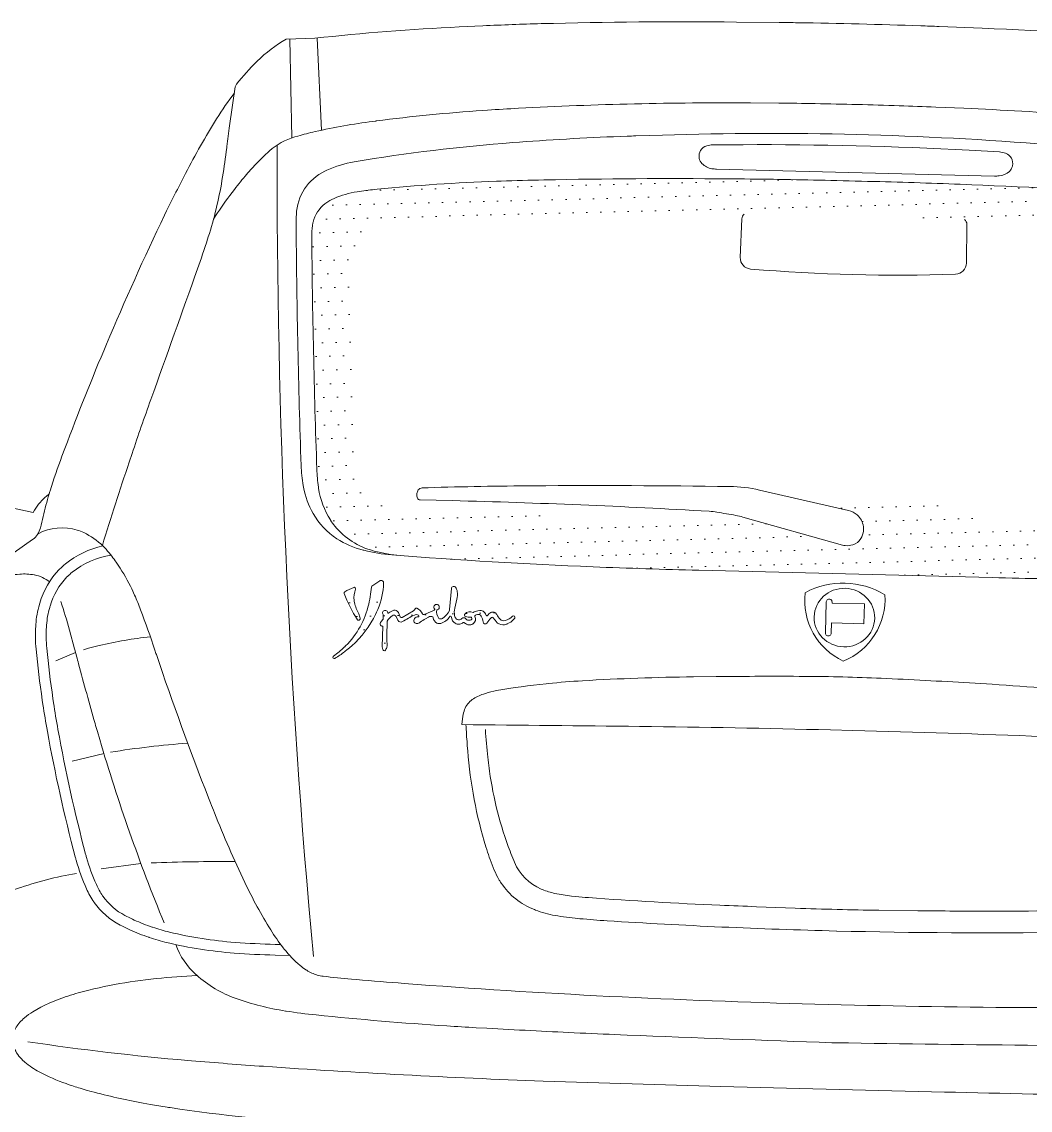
# Model space of a CAD drawing. Header units: millimetres. Extents: x 366 to 1555, y 702 to 1543.
# Drawn here: x 568.84 to 587.31, y 1336.47 to 1356.4 of the extents above; entities that cross this region are included whole.
import ezdxf

# ---------------------------------------------------------------- set-up
doc = ezdxf.new("R2010")
doc.units = ezdxf.units.MM
doc.layers.add('1_CARTIGLIO', color=7, linetype='Continuous', lineweight=9)
pattern_1 = [(1.432146888811479, (-38617.99453820349, -32265.3496244408), (0.1193145961215538, 0.2543290665538346), [0, -0.2512675815807432])]

msp = doc.modelspace()

# ---------------------------------------------------------------- hatches: boundary and pattern name
at = {"layer": '1_CARTIGLIO', "ltscale": 100}
h = msp.add_hatch(dxfattribs=at)
h.set_pattern_fill('DOTS', color=256, scale=0.1582787915469249, angle=1.432146888811479, style=0)
h.set_pattern_definition(pattern_1)
edge = h.paths.add_edge_path()
edge.add_arc((583.2107823053138, 1443.384917004683), 97.03945529469004, 265.6046875643861, 267.6930406035871)
edge.add_arc((584.4104598088943, 1473.164075150995), 126.8427686342464, 267.693040603586, 268.5678531111697)
edge.add_line((581.2402688717611, 1346.360929116587), (586.6143572443798, 1346.226572148426))
edge.add_arc((589.784548181522, 1473.029718182835), 126.8427686342464, 268.5678531111708, 269.4426656187544)
edge.add_arc((589.494646387835, 1443.227814838152), 97.03945529468848, 269.4426656187542, 271.5310186579553)
edge.add_arc((592.0188345247207, 1348.786834425006), 2.56474805965229, 271.5310186579539, 282.3227350744305)
edge.add_line((592.5661980877976, 1346.281175681425), (592.5864343880858, 1346.285596320691))
edge.add_arc((592.2897833756342, 1347.643571628601), 1.389999553990627, 282.3227350744381, 317.1650909862115)
edge.add_arc((592.5567838860352, 1347.39602410215), 1.02589922386088, 317.1650909862086, 324.8058564522502)
edge.add_line((593.3951526442888, 1346.804748326636), (593.3984101103124, 1346.809367081301))
edge.add_arc((592.1863452459856, 1347.664199260549), 1.483185521095563, 324.8058564522476, 348.9879797164136)
edge.add_line((593.6422210669025, 1347.380888681756), (593.6461294210676, 1347.400972924075))
edge.add_arc((590.6251009924508, 1347.988859130001), 3.077697671582786, 348.9879797164107, 355.11070739278)
edge.add_arc((436.026798772049, 1361.21350586675), 158.2406002312656, 355.1107073927825, 356.6694319303375)
edge.add_arc((593.1039791928106, 1352.072408630957), 0.897661820878318, 356.6694319303384, 370.0364397132032)
edge.add_line((593.9879041979348, 1352.228848172009), (593.9855474019223, 1352.242164696182))
edge.add_arc((593.4213145466401, 1352.142305173703), 0.5730014303512438, 10.03643971320513, 50.53518019310219)
edge.add_line((593.7855167283033, 1352.584670870911), (593.7683594588179, 1352.59879654796))
edge.add_arc((593.2793099787141, 1352.004789358731), 0.7694244178957221, 50.53518019309055, 63.37867885321401)
edge.add_arc((592.8807885612969, 1351.209699620227), 1.658798924164847, 63.37867885322494, 78.58335994865385)
edge.add_line((593.2091345810677, 1352.835677099189), (593.1693221011501, 1352.843716736566))
edge.add_arc((591.9001435333685, 1346.558713588412), 6.41187014913098, 78.58335994865509, 81.51920343840457)
edge.add_arc((587.6894134945087, 1318.319319237181), 34.96346626536572, 81.51920343840384, 85.10643214771306)
edge.add_line((590.6719744571947, 1353.155339437445), (590.5827087852358, 1353.162982110376))
edge.add_arc((586.2069884926223, 1302.054997257543), 51.29496119304618, 85.10643214771306, 85.97833035408392)
edge.add_arc((581.5148902510027, 1235.31759725278), 118.1971012582556, 85.97833035408375, 87.61099620289384)
edge.add_line((586.4418065608825, 1353.411967319817), (586.2402466468702, 1353.420376432183))
edge.add_arc((581.9638984416142, 1250.919620233923), 102.5899223861003, 87.61099620289767, 88.55288445439611)
edge.add_arc((541.277949621528, -359.6203622281737), 1713.643733262822, 88.55288445440505, 88.58282176793574)
edge.add_arc((581.1223782313082, 1250.940658984369), 102.5899223860903, 88.58282176794472, 89.52471001944318)
edge.add_line((581.9733903548968, 1353.527051617853), (581.7716620433657, 1353.528725068246))
edge.add_arc((580.7911840021898, 1235.335690549856), 118.1971012582559, 89.5247100194469, 91.15737586825699)
edge.add_arc((579.439851366833, 1302.224181678099), 51.29496119304441, 91.15737586825692, 92.0292740746278)
edge.add_line((577.6234911552801, 1353.48697402672), (577.5339550951394, 1353.483801555422))
edge.add_arc((578.7720152769816, 1318.542262089119), 34.96346626536588, 92.02927407462766, 95.61650278393691)
edge.add_arc((575.9776834424028, 1346.956789190291), 6.411870149130895, 95.61650278393624, 98.55234627368573)
edge.add_line((575.0241554529839, 1353.297361970614), (574.9839909661023, 1353.291321828225))
edge.add_arc((575.2306758125105, 1351.650968068408), 1.658798924164833, 98.55234627368698, 113.7570273691159)
edge.add_arc((574.8723833323802, 1352.46497882452), 0.7694244178957083, 113.7570273691276, 126.600526029251)
edge.add_line((574.413627683889, 1353.08268198126), (574.3957859814418, 1353.069431309501))
edge.add_arc((574.7374279109699, 1352.609418884486), 0.5730014303512511, 126.6005260292386, 167.0992665091354)
edge.add_line((574.1788899901494, 1352.737348670604), (574.1758707046356, 1352.724166553226))
edge.add_arc((575.0508740475398, 1352.523752245917), 0.8976618208783139, 167.0992665091387, 180.4662742920036)
edge.add_arc((732.3886022801507, 1353.804198345789), 158.2406002312657, 180.4662742920033, 182.0249988295583)
edge.add_arc((577.3225982039203, 1348.321433479297), 3.077697671582784, 182.0249988295601, 188.1477265059293)
edge.add_line((574.275966979787, 1347.885244137707), (574.2788668308385, 1347.864989684227))
edge.add_arc((575.7470809967253, 1348.075195424018), 1.483185521095568, 188.1477265059271, 212.329849770093)
edge.add_line((574.4938139511123, 1347.281998725613), (574.4968365459044, 1347.277222963863))
edge.add_arc((575.363704291789, 1347.825866316763), 1.025899223860915, 212.3298497700935, 219.9706152361352)
edge.add_arc((575.6427413192632, 1348.059762421245), 1.389999553990619, 219.9706152361292, 254.8129711479026)
edge.add_line((575.2786021595293, 1346.718307452771), (575.2985922767275, 1346.712881117447))
edge.add_arc((575.9704811278407, 1349.188057471011), 2.564748059651898, 254.8129711479067, 265.6046875643832)
edge = h.paths.add_edge_path(flags=16)
edge.add_arc((583.3509647131632, 1341.315892584963), 6.411870149130672, 91.47838787037279, 94.312498631317, ccw=False)
edge.add_arc((583.5805047498197, 1332.421909651476), 15.3088146274071, 85.65731835196738, 91.47838787037341, ccw=False)
edge.add_arc((584.2541951257062, 1341.293311024825), 6.411870149130787, 82.21210286179712, 85.65731835196732, ccw=False)
edge.add_line((585.1230438551484, 1347.646041201266), (585.1332665199261, 1347.644643070217))
edge.add_arc((584.5213998337331, 1343.170879307214), 4.515411725283694, 65.7970419642719, 82.2121028617974, ccw=False)
edge.add_arc((587.2137598010067, 1349.160824821407), 2.051798447721763, 245.7970419642719, 249.7749733759127)
edge.add_line((586.5044364642727, 1347.235535940741), (586.5502340542826, 1347.218662992637))
edge.add_arc((587.0721953801603, 1348.635402418487), 1.509832516027963, 249.7749733759115, 256.0176394210611)
edge.add_arc((586.8313253796277, 1347.668056995527), 0.512949611930451, 256.0176394210619, 267.6401237389405)
edge.add_arc((587.8662639839222, 1372.781271642408), 25.64748059652365, 267.6401237389431, 268.567853111172)
edge.add_line((587.2252545560968, 1347.141802695838), (588.8738081591418, 1347.10058739594))
edge.add_arc((589.5148175869599, 1372.740056342528), 25.64748059653803, 268.5678531111744, 269.3180448132076)
edge.add_arc((590.3238353202669, 1448.144336218803), 101.0560871692121, 269.368225936129, 270.9472061831995)
edge.add_arc((591.9308077618825, 1350.94865456862), 3.84712208947847, 270.9472061831977, 275.688153732784)
edge.add_line((592.3121114727892, 1347.120475386365), (592.3215898531325, 1347.121419475298))
edge.add_arc((592.2326189872456, 1348.014661284493), 0.8976618208783242, 275.6881537327838, 287.8674165913331)
edge.add_line((592.5080354650909, 1347.160294555048), (592.519860108052, 1347.164106385963))
edge.add_arc((592.3247498569453, 1347.769355964411), 0.6359206415092921, 287.8674165913324, 352.9793011293227)
edge.add_line((592.9559024035898, 1347.691628715957), (592.960068139253, 1347.725454880202))
edge.add_arc((589.14179154064, 1348.195680557656), 3.84712208947709, 352.9793011293181, 355.7704280250067)
edge.add_arc((467.1088580594278, 1357.220545732704), 126.2133145016717, 355.7704280250141, 357.3913917117482)
edge.add_arc((592.1665470075732, 1351.522881396305), 1.025899223860947, 357.3913917117507, 369.6584743375486)
edge.add_line((593.1779044428022, 1351.695001574359), (593.1748773831641, 1351.712788212186))
edge.add_arc((592.4538774924931, 1351.590083196894), 0.7313667774215172, 9.658474337546545, 64.30458274173795)
edge.add_arc((592.217774428942, 1351.099396833316), 1.27590122447466, 64.30458274173782, 82.79659368134716)
edge.add_line((592.3777625109269, 1352.365227686251), (592.3656606995737, 1352.366757231517))
edge.add_arc((590.7576634858178, 1339.644231531098), 12.82374029826171, 82.79659368135002, 84.43219778402171)
edge.add_arc((583.8833415614408, 1269.126452473725), 83.67579365667993, 84.43219778401885, 87.16545786815892)
edge.add_line((588.021269802286, 1352.69986926368), (587.8834887773719, 1352.706691145755))
edge.add_arc((581.5419036169533, 1224.626185910257), 128.2374029826287, 87.16545786813825, 87.92965409337448)
edge.add_arc((739.1211120030403, 5583.653185453501), 4233.636917726598, 267.90265011258487, 267.9296540934046, ccw=False)
edge.add_arc((583.899051888633, 1345.163343893742), 7.694244178994984, 87.90265011261613, 89.23305610975378)
edge.add_arc((640.6705263329113, 5586.11453727499), 4233.636917726708, 269.20605212892974, 269.2330561097498, ccw=False)
edge.add_arc((580.2299488156623, 1224.65898594197), 128.2374029827092, 89.20605212896565, 89.97024835420189)
edge.add_line((580.2965379022116, 1352.896371636008), (580.1585881150804, 1352.896443268397))
edge.add_arc((580.1151382748703, 1269.220660892694), 83.67579365668004, 89.97024835418183, 92.70350843832193)
edge.add_arc((576.7732157977644, 1339.993855106755), 12.82374029826141, 92.7035084383199, 94.3391125409916)
edge.add_line((575.8029789115153, 1352.780838942746), (575.7908157868496, 1352.779916042369))
edge.add_arc((575.8873497467193, 1351.507671911228), 1.275901224474674, 94.33911254099291, 112.8311234806022)
edge.add_arc((575.6760615097064, 1352.009543453497), 0.731366777421516, 112.8311234806038, 167.477231884795)
edge.add_line((574.96209400529, 1352.168123924353), (574.9581819195319, 1352.150510771308))
edge.add_arc((575.959674920412, 1351.928067549939), 1.025899223860907, 167.4772318847943, 179.7443145105924)
edge.add_arc((701.1458436850862, 1351.369413848457), 126.2133145016676, 179.7443145105926, 181.3652781973267)
edge.add_arc((578.8143895237063, 1348.453874753169), 3.847122089479613, 181.3652781973327, 184.1564050930213)
edge.add_line((574.9773856976153, 1348.175037865204), (574.9798559173942, 1348.141045796197))
edge.add_arc((575.6141040326966, 1348.187136907569), 0.6359206415092916, 184.1564050930181, 249.268289631008)
edge.add_line((575.3889928877379, 1347.592393236133), (575.4006122788451, 1347.587995283603))
edge.add_arc((575.71837784122, 1348.427531936773), 0.8976618208783023, 249.2682896310071, 261.4475524895564)
edge.add_line((575.5848823542528, 1347.539851983407), (575.5943017165573, 1347.538435434177))
edge.add_arc((576.1664252321698, 1351.342778091481), 3.84712208947841, 261.4475524895574, 266.1885000391438)
edge.add_arc((582.6283104997183, 1448.336731153832), 101.0560871692117, 266.1885000391412, 267.7674802862117)
edge.add_arc((579.6683251457052, 1372.98622737279), 25.64748059653666, 267.8176614091331, 268.5678531111662)
edge.add_line((579.0273157178653, 1347.346758426203), (580.6758693209104, 1347.305543126305))
edge.add_arc((581.3168787487575, 1372.945012072874), 25.64748059652309, 268.5678531111699, 269.4955824833988)
edge.add_arc((581.0956035687177, 1347.811455119873), 0.5129496119304529, 269.4955824834012, 281.1180668012798)
edge.add_arc((580.9033732594162, 1348.789628434098), 1.509832516028045, 281.1180668012786, 287.3607328464282)
edge.add_line((581.3538872647678, 1347.348576263822), (581.4004707897857, 1347.363139602245))
edge.add_arc((580.7882413358511, 1349.321468472936), 2.051798447721888, 287.3607328464269, 291.3386642580677)
edge.add_arc((583.1779169217534, 1343.204467569691), 4.515411725279444, 110.81873302868959, 111.3386642581163, ccw=False)
edge.add_arc((581.35502309002, 1346.161367712794), 1.282374029826127, 80.16663584513452, 80.20963822104761, ccw=False)
edge.add_arc((603.0013234579292, 1471.046457912968), 125.4648076900154, 260.166635845111, 260.32517758644)
edge.add_arc((581.7006719780966, 1346.101948948163), 1.282374029826167, 74.20931366317922, 80.32517758644627, ccw=False)
edge.add_line((582.0496365118506, 1347.335929056008), (583.8703641467091, 1346.821034718469))
edge.add_arc((583.9401570534446, 1347.06783074003), 0.2564748059652125, 254.2093136631763, 265.1601459663876)
edge.add_arc((583.9507335761937, 1347.192741138875), 0.3818321773902264, 265.1601459663817, 287.130595282441)
edge.add_arc((583.9876576733714, 1347.072945138876), 0.2564748059652411, 287.1305952824426, 328.9501220894579)
edge.add_arc((583.9108793316609, 1347.119169237372), 0.346093894554707, 328.9501220894614, 378.0660621887281)
edge.add_arc((583.9473140637328, 1347.131054061266), 0.3077697671583917, 18.06606218904724, 26.79433664590939)
edge.add_line((584.2220387081816, 1347.26979338273), (584.2181776490961, 1347.277438858242))
edge.add_arc((583.9509113381264, 1347.142466086835), 0.2994143116105556, 26.7943366455888, 50.7610199456015)
edge.add_line((584.1403077695777, 1347.374366759005), (584.1385587798613, 1347.375795182689))
edge.add_arc((583.8952066196998, 1347.077830067507), 0.3847122089478628, 50.76101994560294, 77.00066273643331)
edge.add_line((583.9817437008223, 1347.452683128464), (582.8688161014888, 1347.709609150912))
h = msp.add_hatch(dxfattribs=at)
h.set_pattern_fill('DOTS', color=256, scale=0.1582787915469249, angle=1.432146888811479, style=0)
h.set_pattern_definition(pattern_1)
edge = h.paths.add_edge_path()
edge.add_arc((573.831404410904, 1346.034690419127), 1.486739109304622, 300.23212450623726, 308.35850975471465, ccw=False)
edge.add_arc((574.5670705445243, 1344.772318014797), 0.02564748063390538, 268.5678531044566, 300.23212449594126, ccw=False)
edge.add_line((574.5664295350925, 1344.746678545813), (574.5623970089418, 1344.746779362536))
edge.add_arc((574.5629594870106, 1344.769277688455), 0.02250535604512013, 178.5678531157937, 268.5678531157937, ccw=False)
edge.add_arc((574.5661006300431, 1344.769199157096), 0.0256474806010455, 124.56639966809851, 178.5678531125312, ccw=False)
edge.add_arc((573.7248986002853, 1345.990122121276), 1.457010180266804, 304.566399667332, 314.8317243047196)
edge.add_arc((575.6562383957512, 1344.047404319236), 1.282374032273191, 134.5719675275123, 134.8317242243349, ccw=False)
edge.add_line((574.7562623960312, 1344.960928461543), (574.7726178603098, 1344.977041363974))
edge.add_arc((573.6868485673565, 1346.079155708833), 1.547110528263937, 314.5719676074237, 347.2981547623723)
edge.add_arc((573.1963863609833, 1346.189702738614), 2.049876698241371, 347.2981547620934, 352.5033065207114)
edge.add_line((575.2287415174706, 1345.922257424778), (575.2455083055593, 1346.049670643357))
edge.add_arc((575.2709365615615, 1346.046324442808), 0.02564748060585402, 124.822449157048, 172.5033064843091, ccw=False)
edge.add_line((575.256290945812, 1346.067379114516), (575.3976525288508, 1346.165710138558))
edge.add_arc((575.424014637222, 1346.127811729511), 0.04616546508029885, -2.2764043206806264, 124.82244919930321, ccw=False)
edge.add_arc((574.0733989018775, 1346.181500959524), 1.397847897451038, 337.3331385542774, 357.72359567239397, ccw=False)
edge.add_line((575.3632786132712, 1345.64280895611), (575.3582324002109, 1345.630725970292))
edge.add_arc((573.9382425030169, 1346.223755844229), 1.538848835823475, 330.9003155562092, 337.3331385517759, ccw=False)
edge.add_arc((573.6005910920935, 1346.411687772752), 1.925277205714673, 309.1513414394029, 330.9003155611259, ccw=False)
edge.add_arc((571.4908073572781, 1349.003028275257), 5.266868594202521, 308.3585097523313, 309.15134143964764, ccw=False)
edge.add_line((574.7593212623524, 1344.873049868421), (574.754045134765, 1344.868874278473))
edge = h.paths.add_edge_path(flags=17)
edge.add_arc((574.7702984992372, 1345.9449297192), 0.02564748059672449, 118.4721680458122, 200.4856487367528, ccw=False)
edge.add_arc((575.7880721816266, 1344.06825040644), 2.160545256019482, 113.63666706619509, 118.47216806954489, ccw=False)
edge.add_arc((574.9321161158855, 1346.024043781269), 0.02564748059682724, -21.870281480549522, 113.63666705904359, ccw=False)
edge.add_arc((575.3442224583682, 1345.858626338892), 0.4184184691867359, 158.1297185217141, 186.9935508769673)
edge.add_arc((575.2343969978638, 1345.845154016158), 0.3077697671841025, 186.9935509203682, 194.1102502886547)
edge.add_arc((575.943230634067, 1346.023335536451), 1.03865537929256, 194.1102502423074, 206.4691322541103)
edge.add_arc((574.7379450179028, 1345.42321283349), 0.3077697672129636, 11.526078455806385, 26.469132275576726, ccw=False)
edge.add_line((575.0395082568484, 1345.484709520611), (575.0404188847224, 1345.480244046085))
edge.add_arc((575.0228276957876, 1345.476656739346), 0.01795323641534295, -31.712049205512074, 11.526078429613506, ccw=False)
edge.add_line((575.0381005245054, 1345.467219610506), (575.031623017383, 1345.456736564416))
edge.add_arc((575.009804690653, 1345.470218177037), 0.02564748058101922, 213.058976044341, 328.2879507977902, ccw=False)
edge.add_arc((577.0445910304356, 1346.794603625417), 2.453476194565273, 200.4856487616024, 213.0589760550822, ccw=False)
edge = h.paths.add_edge_path()
edge.add_arc((576.9764144254264, 1345.542492911455), 0.02564748059107226, 138.1291573468586, 178.5678530888873)
edge.add_line((576.9507749564855, 1345.543133920893), (576.9506556308825, 1345.538361066175))
edge.add_arc((576.9762950998374, 1345.537720056768), 0.02564748060440459, 178.5678531578766, 252.5628773938425)
edge.add_arc((577.048167306523, 1345.766544886721), 0.2654941334825535, 252.5628773422393, 273.9442627927512)
edge.add_arc((577.0673116833584, 1345.488886226298), 0.01282374030957521, 25.871500244667118, 93.9442628270819, ccw=False)
edge.add_arc((577.0382608512227, 1345.474797753279), 0.04511051654628102, -9.992336250979974, 25.871500218030803, ccw=False)
edge.add_arc((577.0574286518142, 1345.471420596373), 0.0256474805990057, 268.5678530953981, 350.0076637306415, ccw=False)
edge.add_line((577.0567876423793, 1345.445781127424), (577.0116123564567, 1345.446910549573))
edge.add_arc((577.0122533658866, 1345.472550018517), 0.02564748059400765, 227.628737305421, 268.5678531062949, ccw=False)
edge.add_arc((577.2913917748199, 1345.778553668948), 0.4398412582136732, 222.9026761948458, 227.6287373020749, ccw=False)
edge.add_arc((576.9372651605104, 1345.449448086429), 0.04360071700878193, 42.90267620019801, 141.4889369402429)
edge.add_arc((576.8588257114573, 1345.511866373816), 0.05664293500002006, 289.98296540957506, 321.4889369477638, ccw=False)
edge.add_arc((576.8432727503709, 1345.554637344808), 0.1021539288158171, 268.567853112945, 289.98296540663955, ccw=False)
edge.add_line((576.8407196094831, 1345.452515326398), (576.8376126741405, 1345.452593002529))
edge.add_arc((576.8388946929942, 1345.50387194044), 0.05129496121064895, 221.4822043832224, 268.5678531137864, ccw=False)
edge.add_arc((576.9002482091103, 1345.558118983806), 0.1331912105369187, 191.7011594973338, 221.4822043770259, ccw=False)
edge.add_arc((577.0710871957594, 1345.593501642733), 0.3076557969495362, 166.2176527333409, 191.7011595030359, ccw=False)
edge.add_line((576.7722895089446, 1345.666795788139), (576.8121914369749, 1345.829463675574))
edge.add_arc((576.4657344801913, 1345.914448492056), 0.3567279662941066, 346.2176527270651, 369.2491940961655)
edge.add_arc((576.6345279283707, 1345.941935813548), 0.1857110636466901, 9.249194099359924, 35.08390899630625)
edge.add_arc((576.7518677934058, 1346.024354430437), 0.04231834299353571, 35.08390899273623, 175.334399639527)
edge.add_line((576.7096896763887, 1346.027796609779), (576.67840611049, 1345.644469137916))
edge.add_arc((576.6272811201641, 1345.648641476528), 0.0512949612079092, 332.8868302087782, 355.33439962236514, ccw=False)
edge.add_arc((576.2989462663206, 1345.816754153465), 0.4201657358639501, 306.5895130610928, 332.8868302291624, ccw=False)
edge.add_arc((576.5188219919019, 1345.520578000298), 0.05129496119454143, 268.56785312222837, 306.58951307350367, ccw=False)
edge.add_line((576.517539973056, 1345.469299062403), (576.5012030952694, 1345.469707498815))
edge.add_arc((576.5018441046939, 1345.495346967785), 0.02564748061972694, 215.8579167946376, 268.56785311992587, ccw=False)
edge.add_arc((576.6567840957377, 1345.607331474189), 0.2168199956402502, 172.4319656333456, 215.8579167823235, ccw=False)
edge.add_arc((576.4389538166163, 1345.686526892163), 0.05072240575780534, 273.2764420472104, 592.5428023044459)
edge.add_line((576.4081060425433, 1345.646263046338), (576.4042155638217, 1345.642565777845))
edge.add_arc((576.2982076363432, 1345.754113421061), 0.1538848835834231, 292.9154827769609, 313.5413668917839, ccw=False)
edge.add_line((576.3581262341377, 1345.612373098521), (576.2143892075455, 1345.551610423991))
edge.add_arc((576.2044027745926, 1345.575233811069), 0.02564748058049696, 268.5678530923307, 292.9154827617032, ccw=False)
edge.add_line((576.2037617651567, 1345.549594342138), (576.2026776512848, 1345.54962144594))
edge.add_arc((576.2033186607089, 1345.575260914884), 0.02564748059356156, 208.4629252206374, 268.5678531194807, ccw=False)
edge.add_arc((575.9509382495448, 1345.438440911344), 0.2614336670077105, 28.46292520894568, 60.66393028572935)
edge.add_arc((576.0664572948917, 1345.643990116792), 0.02564748060515059, 60.66393028283131, 150.527975623889)
edge.add_line((576.044128700194, 1345.656608639693), (576.0331967771399, 1345.637264499247))
edge.add_arc((575.9885395877536, 1345.662501545018), 0.05129496118646841, 300.2839407185694, 330.52797565024673, ccw=False)
edge.add_line((576.0144068982972, 1345.618206451742), (575.8093638976625, 1345.498466079267))
edge.add_arc((575.7964302424016, 1345.520613625907), 0.02564748058921603, 203.125958654298, 300.28394069557, ccw=False)
edge.add_line((575.7728436997622, 1345.510540480078), (575.7470668215155, 1345.570897735666))
edge.add_arc((575.6409273796096, 1345.525568579429), 0.1154136626804745, 23.12595865189866, 55.50327282608493)
edge.add_arc((575.6318392166438, 1345.512343602064), 0.1314603050824422, 55.50327280254825, 58.50317590975283)
edge.add_arc((575.6737217049463, 1345.580698115679), 0.0512949612116277, 58.50317593850242, 111.8865797116273)
edge.add_arc((575.8225087606643, 1345.2103280382), 0.4504335113936859, 111.8865797097498, 125.0543393075976)
edge.add_arc((575.5549624687865, 1345.591653512228), 0.01538848834525942, 268.5678531494658, 305.05433934803096, ccw=False)
edge.add_line((575.5545778631404, 1345.576269830873), (575.5519029531333, 1345.576336705991))
edge.add_arc((575.5520952559589, 1345.584028546682), 0.0076942441863903, 201.9086541666487, 268.56785313339384, ccw=False)
edge.add_line((575.5449566908119, 1345.581157609337), (575.5380843343501, 1345.598245674474))
edge.add_arc((575.4952793356663, 1345.581030664647), 0.04613701849565287, 21.90865414257613, 220.3439395355947)
edge.add_line((575.4601149878927, 1345.551162736675), (575.4580303898601, 1345.467781768972))
edge.add_line((575.4580303898601, 1345.467781768972), (575.4226399490926, 1345.420474940525))
edge.add_arc((575.9046978003505, 1345.0598453997), 0.6020244493998378, 143.1996804246957, 145.0985250549652)
edge.add_arc((575.4425068633184, 1345.382291951991), 0.03847122089450815, 145.0985250720721, 195.8961148716453)
edge.add_arc((575.4533491326674, 1345.385379658786), 0.04974458498377406, 195.8961148304462, 271.5873249539771)
edge.add_line((575.4547270826934, 1345.335654162419), (575.4453883630686, 1344.962118608206))
edge.add_arc((575.5841912869955, 1344.958648412198), 0.1388462961371522, 178.5678531122764, 200.0583471951269)
edge.add_arc((575.4892763054161, 1344.923992682236), 0.03780237822317976, 200.0583472159349, 238.5978773707728)
edge.add_arc((575.4829431023297, 1344.913618094274), 0.02564748058019605, 238.5978773444689, 327.4086854164125)
edge.add_arc((575.3295402626945, 1345.01169054126), 0.2077206418804875, 327.4086854108853, 344.8285355843511)
edge.add_arc((575.431006856513, 1344.984176935221), 0.1025899224004151, 344.828535611328, 362.4086377985792)
edge.add_line((575.533506141297, 1344.988488407927), (575.5293154706214, 1345.088115792651))
edge.add_arc((576.5543083182829, 1345.131230519143), 1.025899223802003, 178.5678530974906, 182.408637767682, ccw=False)
edge.add_line((575.5287295604849, 1345.1568708965), (575.5355370087254, 1345.429159181664))
edge.add_arc((575.8600862437961, 1345.229354219693), 0.3811223278857875, 128.1794997372174, 148.381953455438, ccw=False)
edge.add_arc((575.6546256437546, 1345.490640384233), 0.04873021313373237, 25.585430980515184, 128.1794997337186, ccw=False)
edge.add_line((575.6985774875266, 1345.511684839586), (575.7304269874494, 1345.445166404143))
edge.add_arc((575.7836318509574, 1345.470641271149), 0.05898920536705031, 205.5854309820573, 301.5235201939709)
edge.add_arc((577.2252341074377, 1343.120326417531), 2.698218979921707, 116.2395972266363, 121.52352019439229, ccw=False)
edge.add_arc((576.0663000047791, 1345.47148835047), 0.07694244181967252, 88.56785311207602, 116.2395972281866, ccw=False)
edge.add_line((576.0682230330622, 1345.54840675734), (576.0909488364177, 1345.54783859213))
edge.add_arc((576.0903078269862, 1345.52219912319), 0.02564748058974288, 1.6784087519092736, 88.56785310250001, ccw=False)
edge.add_arc((576.1031260654909, 1345.522574725017), 0.01282374029712645, -91.43214687388229, 1.6784087749651917, ccw=False)
edge.add_arc((576.100772653032, 1345.428441560625), 0.08133883819754287, 88.56785311401997, 114.7997279789106)
edge.add_line((576.0666552585226, 1345.502279288049), (576.066580278688, 1345.50224464294))
edge.add_arc((576.1003004508495, 1345.429266594162), 0.08039182554287345, 114.7997279795439, 171.2102172710606)
edge.add_arc((576.0461990428432, 1345.437632056128), 0.02564748060953137, 171.2102174444634, 188.4757115857211)
edge.add_arc((576.0792149068436, 1345.442552002324), 0.05902791119778013, 188.4757114008635, 297.1146118918413)
edge.add_line((576.1061181712339, 1345.390011459259), (576.108744821342, 1345.391356429423))
edge.add_arc((576.0035402081828, 1345.596815046989), 0.2308273254230811, 297.1146118862563, 306.6862112001047)
edge.add_arc((576.636346694082, 1344.747413478477), 0.828383264207762, 118.9547539927459, 126.68621121837111, ccw=False)
edge.add_line((576.2353107912695, 1345.472250727158), (576.2934064650672, 1345.50439373722))
edge.add_arc((576.3306557467852, 1345.437068924916), 0.07694244173599081, 88.56785310848568, 118.95475398531121, ccw=False)
edge.add_line((576.3325787750709, 1345.513987331702), (576.352481656073, 1345.513489742058))
edge.add_arc((576.351840646643, 1345.487850273107), 0.02564748060031529, 9.21042855152848, 88.56785310664719, ccw=False)
edge.add_arc((576.512839855809, 1345.513956528491), 0.137454579234052, 189.2104285650283, 240.0119642579767)
edge.add_arc((576.4890042817203, 1345.472652186927), 0.08976618206856257, 240.0119642439647, 287.9816668511153)
edge.add_arc((576.4223692267055, 1345.677957300145), 0.3056143232942998, 287.981666854834, 327.7956948315269)
edge.add_arc((576.687476249776, 1345.510982677009), 0.00769424418002362, 88.56785315423957, 147.795694875985, ccw=False)
edge.add_line((576.6876685525986, 1345.518674517694), (576.6930680775167, 1345.518539524788))
edge.add_arc((576.6926193709107, 1345.500591896535), 0.01795323640822538, 5.245178894009314, 88.56785308964851, ccw=False)
edge.add_arc((576.8601580870532, 1345.515972325643), 0.1502899774406104, 185.2451789184955, 237.1701459509623)
edge.add_arc((576.8412500284965, 1345.486666308286), 0.1154136626736988, 237.1701459475309, 278.6594215135353)
edge.add_line((576.8586267906994, 1345.372568272952), (576.8642149969, 1345.373419338699))
edge.add_arc((576.8461648765831, 1345.491938729105), 0.1198859989561976, 278.6594215225614, 312.0387953266733)
edge.add_arc((576.9315968993069, 1345.397185956405), 0.007694244189312916, 57.26065749016499, 132.0387953347123, ccw=False)
edge.add_line((576.9357580852284, 1345.40365789007), (576.9670742832004, 1345.383522868779))
edge.add_arc((577.0409506058215, 1345.498423444751), 0.1366010739435609, 237.2606574711668, 280.1803176416582)
edge.add_arc((577.046961962483, 1345.464947751768), 0.1025899223962607, 280.1803176402897, 304.3589266658789)
edge.add_line((577.1048611872156, 1345.380257894331), (577.1069147418657, 1345.381661831317))
edge.add_arc((577.047701508857, 1345.468273703661), 0.1049181747572028, 304.3589266683873, 385.4556670606093)
edge.add_arc((577.1586443330048, 1345.521085382805), 0.01795323641667012, 122.63639918348571, 205.4556670052847, ccw=False)
edge.add_arc((577.2009355831713, 1345.455048863777), 0.09637116603732387, 75.2034183652409, 122.63639924381769, ccw=False)
edge.add_arc((577.2124475083449, 1345.498630279803), 0.05129496118351815, 28.28772126846161, 75.20341834445662, ccw=False)
edge.add_arc((577.007431574867, 1345.388297240311), 0.2841144461568987, 5.391683419550816, 28.287721289108276, ccw=False)
edge.add_arc((577.3285899984417, 1345.41860861696), 0.03847122089491064, 185.39168341493, 319.055551687306)
edge.add_arc((575.7878256256856, 1346.755354144881), 2.07828578569525, 319.0555516889772, 322.4743560953342)
edge.add_arc((577.4564146976436, 1345.473813783458), 0.02564748059791671, 38.23810007091362, 142.4743560926633, ccw=False)
edge.add_line((577.4765593957472, 1345.489687799942), (577.5346732553207, 1345.41593922103))
edge.add_arc((577.635396745831, 1345.495309303509), 0.1282374030197707, 218.2381000937606, 244.7010003254591)
edge.add_line((577.5805955074229, 1345.379371148434), (577.5845147287819, 1345.377518624697))
edge.add_arc((577.6571771145298, 1345.531244036453), 0.1700333041561629, 244.701000304675, 291.0066450482415)
edge.add_arc((577.6721599513153, 1345.492225938786), 0.1282374031169693, 291.0066450050912, 296.2728211149213)
edge.add_line((577.7289237098212, 1345.377235907573), (577.7667330623863, 1345.395900142558))
edge.add_arc((577.647157033979, 1345.638133066847), 0.2701392533103043, 296.2728211520206, 325.2780839791215)
edge.add_arc((577.8481112344082, 1345.498872030473), 0.0256474806019417, 325.2780839935202, 492.8367906372778)
edge.add_arc((577.5990243477927, 1345.767515172561), 0.3407040102845793, 286.39955829400145, 312.83679062788235, ccw=False)
edge.add_arc((577.6684244124751, 1345.531707269504), 0.09489567820051768, 224.3246143737622, 286.39955829929113, ccw=False)
edge.add_arc((577.8299531131868, 1345.689472059051), 0.3206859569427912, 205.5096670801173, 224.3246143699304, ccw=False)
edge.add_arc((577.4710884594369, 1345.518228070052), 0.07694244179089481, 25.5096670835538, 120.1900956843243)
edge.add_arc((577.5503929875663, 1345.381915053099), 0.2346461093854215, 120.1900956712153, 140.2956611362092)
edge.add_arc((577.3600017665524, 1345.540005247169), 0.01282374029423667, 203.6095454248685, 320.2956611755411, ccw=False)
edge.add_line((577.3482514243715, 1345.534869317481), (577.3359547593336, 1345.563002495079))
edge.add_arc((577.2400701492884, 1345.521092514368), 0.1046437046681145, 23.609545372732, 50.2179139318962)
edge.add_arc((577.2479487176822, 1345.530554679872), 0.09233093016538266, 50.2179139602367, 98.7271243319334)
edge.add_line((577.2339394596693, 1345.621816618023), (577.1952624443711, 1345.615879462876))
edge.add_arc((577.2455885863164, 1345.28803474394), 0.3316849111696097, 98.72712432789636, 114.5476040261374)
edge.add_arc((577.0526857283858, 1345.47412861445), 0.1280730084645856, 64.51596084185731, 138.1291573711419)

# ---------------------------------------------------------------- linework, layer by layer
for p, q in [((574.2513430787858, 1356.103449619937), (574.3291200125877, 1354.417908750271)), ((573.7506139871602, 1356.087624931271), (573.7913868212399, 1354.28038463937)), ((569.4653453711708, 1344.705346543206), (569.8295309864825, 1344.855476872673)), ((569.7635922434038, 1342.868480570161), (570.3498914310967, 1343.008358409971)), ((570.2950153137408, 1340.895651521379), (571.0228611881666, 1340.992713035126))]:
    msp.add_line(p, q, dxfattribs=at)
for points in [[(570.3190933547503, 1346.814783142314, -0.006531607581263308), (570.8093981216571, 1348.339126787861), (570.8629485429028, 1348.498443336208, -0.00509718351193961), (571.2062420397033, 1349.48630599296, 0.0008079520826149554), (572.0609833701656, 1351.879502489697, 0.007468723381642985), (572.24527416811, 1352.423778396761), (572.2583230150831, 1352.464298867536, 0.03680435190718675), (572.509011445165, 1353.497789375416), (572.5201366700694, 1353.564853122894, 0.01046538453933583), (572.5968784803172, 1354.096101554729, 0.001191517704459), (572.5998087897224, 1354.120372811145, -0.006510344200981), (572.6499815373154, 1354.501802993037), (572.7528841134972, 1355.212418112606, -0.1344096702201518), (572.7745307528294, 1355.262083281342, -0.02850221623987837), (573.1500709036682, 1355.677326683586, 0.001163384248109255), (573.1551572714288, 1355.682367510295, -0.06696463714426863), (573.6861187012018, 1356.085586667797), (574.2100256627509, 1356.102143853487, -0.01554402050910518), (576.8539681491293, 1356.310076605556), (577.2867985708781, 1356.330607227265, -0.005213428536996799), (578.3557289982618, 1356.370144796839, -0.009137713484213888), (581.9285122706406, 1356.399690379409), (582.7132941045038, 1356.391837998013, -0.001476805303380063), (583.0541517558358, 1356.387420546094, -0.004541521790661675), (585.3037696214651, 1356.331178107376, -0.001476805303380063), (585.6444221791662, 1356.31855720058), (586.4286159667736, 1356.287183802088, -0.009137713484213888), (589.9954593249477, 1356.079141231499, -0.005213428536996799)], [(572.7370675272887, 1355.103193390388, 0.0213268126829793), (572.4111538156194, 1354.62737102962, 0.02040144229845844), (571.8425546219569, 1353.627598065178), (571.6919117953712, 1353.335615495831, 0.007158753171536809), (571.4955165877382, 1352.941195572249), (571.4570080714093, 1352.861001658431, 0.01214882687285935), (570.3932133577964, 1350.500332546995, 0.01000891525630191), (569.6333460876394, 1348.59270249051), (569.5792850703783, 1348.448661811814, 0.01380203852893064), (569.3613103287989, 1347.815276268635, 0.002918542407336547), (569.3436097465365, 1347.757648629668, 0.0009599289124832494)], [(572.3555261311467, 1352.792574614501, -0.02113998169449756), (572.6550705899772, 1353.225499978567), (572.7377427003285, 1353.334805097184, -0.01723051427780823), (572.9605280589221, 1353.609176739829, -0.01162022433765148), (573.1567415142254, 1353.824194726263, -0.01971488188504119), (573.3675212221333, 1354.027939883905), (573.3792505299843, 1354.038415647979, -0.1117496471383638), (573.8414812964384, 1354.294805768469), (573.8989236341495, 1354.311563471702, -0.01592022388964495), (574.2151760733159, 1354.392995300192, -0.02256546642230095), (575.268447777873, 1354.579281999187), (575.3231466412599, 1354.586429355046, 0.0001078192533036317), (575.3341142639456, 1354.587864870797, -0.01589855800786722), (577.2849103122626, 1354.780776197395), (577.3729971998891, 1354.786666834853, -0.003449381058465609), (577.9381706500917, 1354.820547024261, -0.01500360761457818), (582.1898378597161, 1354.918230027807), (582.7041344809895, 1354.914612517883, -0.002829476169410888), (583.3717095609081, 1354.906138719822, -0.003322023323096718), (584.9125880951378, 1354.867615391991, -0.002829476169410888), (585.5797526086444, 1354.842719518284), (586.0935874840998, 1354.820632830361, -0.01500360761457824), (590.3350617810556, 1354.51061376834, -0.003449381058465609)], [(587.6780990691823, 1354.152150201809, 0.02789368196203166), (580.5739013810726, 1354.329761434893), (580.084904845533, 1354.314706725469, 0.001274145030266585), (579.9281348663408, 1354.30948035069, 0.00962802991004656), (577.9558412246752, 1354.200638963222), (577.8374284392539, 1354.191814578713, 0.02288992601981924), (574.93238914223, 1353.841065343864, 0.06847647518388147), (574.4318109165233, 1353.684753833955), (574.3944539926797, 1353.667193956827, 0.2814996084892709), (573.8718917538117, 1352.874085307791), (573.870562034097, 1352.834752371551, 0.0103458831967238), (573.8675028706548, 1352.601293066842, 0.006814983065883182), (573.9591827721069, 1348.281067580029, 0.03619448673606525), (573.9988618517873, 1347.912363366323), (574.0041574423576, 1347.883189373898, 0.08390711164889483), (574.1791945466593, 1347.399146566778, 0.1212970841375259), (574.612377532967, 1346.939550305625, 0.08211452541846827), (575.0966357371999, 1346.72924998663), (575.1091307475781, 1346.726114831677, 0.04190097041488929), (575.6173116066693, 1346.643017671255, 0.009517141505266929), (579.3046377048358, 1346.424110911445, 0.00381710818740155), (581.2402688717611, 1346.360929116587), (586.6143572443889, 1346.226572148426, 0.00381710818740155), (588.5507274406609, 1346.192950480487, 0.009517141505266707)], [(589.8044966886573, 1353.223649561224, 0.007123969174017772), (586.4418065608825, 1353.411967319817), (586.2402466468538, 1353.420376432183, 0.004109785931951768), (584.5547295507185, 1353.476822659451, 0.0001306261733211077), (583.659622369878, 1353.4992011316, 0.004109785931951657), (581.9733903548968, 1353.527051617853), (581.7716620433548, 1353.528725068241, 0.007123969174017772), (578.403762610591, 1353.508678008712, 0.003804391964851755), (577.6234911552801, 1353.48697402672), (577.5339550951521, 1353.483801555427, 0.01565351635240966), (575.3501566027899, 1353.33787756727, 0.01281073454673239), (575.0241554529839, 1353.297361970614), (574.9839909660859, 1353.291321828229, 0.06644044198236401), (574.5624138189214, 1353.169203813846, 0.05609907381083454), (574.413627683889, 1353.08268198126), (574.39578598146, 1353.069431309505, 0.1785716710662891), (574.1788899901494, 1352.737348670604), (574.1758707046301, 1352.724166553231, 0.05839079967492102), (574.1532419514024, 1352.51644713525, 0.006801323696965957), (574.2468225396933, 1348.212681371775, 0.0267217968377832), (574.275966979787, 1347.885244137707), (574.2788668308258, 1347.864989684232, 0.1059077437558763), (574.4938139511123, 1347.281998725613), (574.4968365459117, 1347.277222963863, 0.03335148630240439), (574.5774817969268, 1347.166834142955, 0.1532106483546385), (575.2786021595293, 1346.718307452771), (575.2985922767311, 1346.712881117447, 0.04712257860518357), (575.7739253623931, 1346.63085226991)], [(582.0735268797343, 1352.883154203911, 0.2291200230196363), (582.0283923802399, 1352.79838975017), (582.0008654796311, 1352.089650666204, 0.4010235710148788), (582.1886631693542, 1351.877232313251, 0.02954187825186979), (585.9428004173878, 1351.783375557703, 0.4010235710148788), (586.1409781492312, 1351.98614418333), (586.1489017109616, 1352.695373368129, 0.2291200230196363), (586.1080593236311, 1352.78228732017)], [(568.6864660982737, 1347.498082105913), (569.0531524454036, 1347.421486326954, -0.07903704326669214), (569.2699224584994, 1347.698602691777, -0.03686684919857759), (569.3436097465365, 1347.757648629673, 0.01032842750626316), (569.2863991138202, 1347.552142606333, 0.005905954772459792), (569.1853932646682, 1347.13768517765, -0.1854698882994226), (569.0412606060181, 1346.924273643914), (568.7045904702736, 1346.688959789768, 0.02321642164193567)], [(569.1406976397902, 1347.029320645707, -0.1961339181204021), (569.8600771660913, 1347.098105473179, -0.04167137962148284), (569.9791947357062, 1347.051173831065, -0.07678020500409956), (570.3275533793403, 1346.806727122226, -0.03360626435076119), (570.4434643363547, 1346.679394444537), (570.4914957313213, 1346.618928553149, -0.01762355216308789), (570.5739358986812, 1346.507283943775, -0.03407337350662891), (570.8319456922236, 1346.069627362495, -0.0089047364200059), (570.8556248282166, 1346.020198661978), (570.9081065020346, 1345.90544531222, -0.01761829844757778), (571.0190119342496, 1345.63846026491, -0.009540330060405371), (571.2803528053682, 1344.898242584642, 0.001403608961985936), (571.3077867217999, 1344.816316337043, 0.01168629949981031), (572.263101898925, 1342.193550605508), (572.2991517287501, 1342.101338358412, 0.002367997395456815), (572.3707708164493, 1341.920670976288, 0.01473830446929805), (572.927137511555, 1340.646239179083, 0.01522927301659482), (573.1542008227316, 1340.20094744497, 0.01297406092529046), (573.4015674419261, 1339.776774177381, 0.02775936225419338), (573.6295978283506, 1339.450099728557), (573.6498428183604, 1339.424277164509, 0.05169215750350389), (573.9394180403378, 1339.124568218095, 0.03252773737615366), (574.0468238630765, 1339.045552717936), (574.0622307762442, 1339.03569397704, 0.07093559838648943), (574.2524814232947, 1338.948992670295, 0.0442183545532954), (574.3634667358765, 1338.926773322747, 0.005081050309104801), (574.8815114570516, 1338.875293848074), (574.975235002732, 1338.866941179077, 0.003411021546658852), (575.8471218317773, 1338.795230095658, 0.01256209732054389), (583.3680573892834, 1338.417975773524), (584.0923133436354, 1338.399868733328, 0.01256209732053634), (591.6227045397445, 1338.400826558423, 0.003411021546676838)], [(570.3264386418214, 1346.807796382496, 0.1128260715738118), (569.6433861122696, 1346.478549976224, 0.03113579451064492), (569.5369662318462, 1346.38213446694), (569.5302783703428, 1346.375270849104, 0.1231780335561464), (569.1726013707575, 1345.761029139286), (569.1674768400608, 1345.743353672675, 0.000600015930405358), (569.1651551844607, 1345.735309766611, 0.05346399923736442), (569.101144910228, 1345.368921203463), (569.0988617148741, 1345.334447817414, 0.04061975423547209), (569.1051272387467, 1344.918463693603, 0.01257385563984431), (569.2190457191518, 1343.984721064086), (569.2311324873644, 1343.902836074222, 0.008088105958787678), (569.3117832446205, 1343.411590179727, 0.01978313868078137), (569.8223990438182, 1341.111563578744, 0.004740532172265126), (569.8391100542995, 1341.050590542323, 0.03493521394115601), (570.0288027493425, 1340.525760132119, 0.0483256486496477), (570.1623758941769, 1340.288771261286), (570.168523483333, 1340.27997204732, 0.1220063488524334), (570.6428837527692, 1339.865465181343), (570.6753805418903, 1339.848738592401, 0.01173982819893867), (570.8216336021487, 1339.77775238514, 0.02593468552646631), (571.1706659593237, 1339.639744664988), (571.1769567100619, 1339.637627268499, 0.02201928583483344), (571.5023857596589, 1339.543821019443, 0.04074150475588895), (572.73433270645, 1339.351102117076, 0.01218638059705086), (573.4809433104001, 1339.314214045349), (573.7487427402575, 1339.307518822462)], [(570.4777527565802, 1346.636229346078, 0.131279746197611), (569.7662943489759, 1346.324638185825, 0.03113579451064581), (569.6780361040055, 1346.244676964257), (569.6713482425021, 1346.237813346425, 0.1231780335561466), (569.3617763266429, 1345.706182900104), (569.3566517959316, 1345.688507433493, 0.0006000159304051832), (569.3544612298047, 1345.680917716851, 0.05346399923736412), (569.2976794913466, 1345.355904587128), (569.2953962959928, 1345.321431201079, 0.0406197542354719), (569.3011806459308, 1344.937393442834, 0.01257385563984431), (569.4138996052116, 1344.013482791516), (569.4259863734387, 1343.931597801662, 0.008088105958787674), (569.505604840253, 1343.446639615441, 0.01978313868078137), (570.0128439655, 1341.161822962828, 0.004740532172264582), (570.0285677784323, 1341.104451888778, 0.0349352139411563), (570.2089160334781, 1340.605475116623, 0.04832564864964786), (570.3238382195032, 1340.401577251256), (570.3299858086739, 1340.392778037291, 0.1220063488524322), (570.7330248440321, 1340.040593298855), (570.7655216331677, 1340.023866709908, 0.01173982819893839), (570.9034548357795, 1339.956918675499, 0.0259346855264657), (571.2334984924, 1339.826419105289), (571.2397892431527, 1339.824301708805, 0.02201928583483256), (571.5485569591747, 1339.735298157017, 0.04074150475588877), (572.7488435200412, 1339.547532028656, 0.01218638059704969), (573.4858660755617, 1339.511117677263), (573.5846598274129, 1339.508647745984)], [(569.3497884626904, 1346.149068686142, 0.1264609052167471), (569.0747238336098, 1346.275512459712), (569.0695995792685, 1346.276441183282, 0.06459077232961158), (568.8059800288956, 1346.289710357683, 0.03383597070399955), (568.4496722951208, 1346.23718689637), (568.1466759791128, 1346.171336595408)], [(569.5566060435722, 1345.790663206873, -0.01420815104709049), (569.7166795844732, 1345.266674905693), (569.8111832382037, 1344.922629478848, -0.002758631512189039), (569.8846369761941, 1344.649322435203, 0.005602905098949442), (570.1847539385399, 1343.557463024114, 0.001485742291065502), (570.2272310155877, 1343.411079561116), (570.2712402171073, 1343.261082908917, 0.02631816175505324), (571.4514975829861, 1339.903369686113)], [(571.1971580761947, 1345.143834016991, 0.02975232693697304), (570.2613214044741, 1344.983648355065, 0.0129901836935175), (570.067918406703, 1344.933234822898), (569.9716261374324, 1344.905444364127)], [(588.6408883890017, 1344.099227057442, 0.01220714409746195), (586.6132211032145, 1344.272695765995), (586.1964337935406, 1344.298122087645, 0.004118778484272259), (584.5798641744241, 1344.383382081652, 0.00972995533245048), (583.1801150360752, 1344.418377049607, 0.004118778484272204), (581.5613045221016, 1344.414004423917), (581.1437673410746, 1344.409436953339, 0.01220714409746201), (579.109964911002, 1344.337508584182, 0.01019367321721481), (578.4845834131029, 1344.287275747057), (578.4437898773522, 1344.283160569058, 0.01910868695830841), (577.5378322102824, 1344.156645297981, 0.03441232710459372), (577.3326184638772, 1344.105171242478), (577.2963450479201, 1344.093369281469, 0.0726768379334832), (577.0938396703186, 1343.993124711638, 0.1541301500312178), (576.9517589903899, 1343.810126527884, 0.05731209036246836), (576.9227819649732, 1343.691631229663), (576.9031279886894, 1343.535642680891, -0.0004119705161815604), (580.1572289398227, 1343.501328751241, -0.003406838680625829), (583.6516838441075, 1343.437785473462), (584.0598838125934, 1343.427580112785, -0.003406838681085133), (587.553148359706, 1343.316424216538, -0.0004103165145375432), (590.7918437464014, 1343.188612077061)], [(576.9764420928313, 1343.534928648033, 0.005959467165609615), (576.9997016743637, 1343.178045797004, 0.0002611197722541737), (577.0021289600027, 1343.146798129711), (577.0092106024586, 1343.056245080398, 0.05464344609492902), (577.3429959593541, 1341.29431015791, 0.009548450965943651), (577.4037809432248, 1341.108082172014), (577.4195583519522, 1341.062701345346, 0.0433819300740273), (577.5868694494038, 1340.689353936046, 0.02148122332727666), (577.6214643883777, 1340.633050741531, 0.1520860728499944), (578.2294731525817, 1340.146373479771), (578.2479767925015, 1340.139129399732, 0.05220497124804765), (578.6084274311197, 1340.039822655136, 0.01723699939230012), (579.0272307833129, 1339.985047339929), (579.0642251412264, 1339.98150056481, 0.008108279239264013), (579.5617180431491, 1339.941933898441, 0.009372792795477428), (583.7621446631147, 1339.75529620329, 0.0003315555853949143), (583.7655450263901, 1339.755211191196, 0.009372792795487864), (587.9700504070115, 1339.731718143626, 0.008108279239264235)], [(588.3340676250282, 1340.138251592053, -0.00749247823014005), (585.9204654451951, 1340.120830678048, -0.001040451308962336), (585.2501055893426, 1340.127432525984), (584.5395517378838, 1340.135908981712, -0.006533533041038688), (583.0081285972756, 1340.174195916326), (582.2980388731721, 1340.20123680799, -0.001040451308962336), (581.6281866051195, 1340.22814144993, -0.00749247823014005), (579.2184702894647, 1340.366149597454, -0.008945059670675524), (578.9900005623986, 1340.386786771252), (578.9098470324589, 1340.395474977396, -0.02523999902484455), (578.6065824432499, 1340.443931070973, -0.04688924815222875), (578.3774973963646, 1340.515453908693), (578.3552990341177, 1340.524743376819, -0.1966272352642707), (577.866126554849, 1341.013166984972), (577.8533394598544, 1341.043592390007, -0.0090684412515935), (577.7843765735361, 1341.216390058176, -0.05529016259106617), (577.4087530510933, 1342.680591216814), (577.4005025481947, 1342.738861660656, -0.007783797268055684), (577.3755972917479, 1342.936924651804, -0.01268677156750776), (577.3328481495173, 1343.443747443908)], [(569.843343747887, 1340.810012454536, 0.04339276685271224), (568.7594842278395, 1340.530948779043, 0.0230735833627611), (568.4086379069831, 1340.38883164767), (568.3445915016546, 1340.359380451233, 0.02349873234745345), (568.0326987416247, 1340.197799014505, 0.02103355463081932), (567.8143819997258, 1340.058772848693), (567.7651003951814, 1340.024394443113, 0.1224124731886661), (566.8638401914704, 1338.992814320032)], [(571.6650989291284, 1339.506456150731, 0.1256658537133633), (572.0351187151591, 1338.955263101512), (572.0408762157222, 1338.950115102026, 0.0976937419592888), (572.766900732755, 1338.520032917555, 0.04611753586981286), (573.673391562892, 1338.2906346845), (573.6817488386059, 1338.289322936817, 0.01352184314732158), (574.231944878693, 1338.218149065234, 0.00900935051362099), (576.6271473195429, 1338.017475506345, 0.002625512863216081), (577.1648662934949, 1337.98500250759), (577.360072123678, 1337.974242423148, 0.001920006380839783), (578.9597172381818, 1337.892227246117, 0.001842731794687656), (579.8096078725848, 1337.855062909053), (579.930924781851, 1337.850205810993, 0.001429072379460887), (583.6793191129018, 1337.710862838891, 0.004651589590426182), (583.7461056684606, 1337.709193115862, 0.001429072379460887), (587.4967801448711, 1337.661052727231)], [(572.0515297637667, 1338.940651833078), (571.5908455145891, 1338.909434706321, 0.04294207895513868), (570.0712482094586, 1338.674341814181, 0.01947857666921425), (569.6871074086721, 1338.56459789056), (569.6544892532893, 1338.55388889263, 0.05481387566928286), (569.0476005395521, 1338.277944662696, 0.04608407863380648), (568.8949364082564, 1338.16701667649), (568.8699522081934, 1338.14508311039, 0.08380563584447502), (568.7259653231649, 1337.968154464921, 0.2488329069366249), (568.7151483938851, 1337.583677983358, 0.1041828937382043), (568.8882298675362, 1337.363972224017), (568.9007918419429, 1337.353478527344, 0.05135105964090127), (569.1621665066396, 1337.177214936297, 0.0384346898220721), (569.6558110353271, 1336.960384063155), (569.6952363598011, 1336.9465689229, 0.01286422192166982), (569.9464550930479, 1336.865732099064, 0.004895659014851), (570.0237755794569, 1336.843849662574), (570.1130733676309, 1336.819519321117, 0.02223571124376059), (571.0641772378494, 1336.605293609301), (571.1999615210716, 1336.580994711727, 0.006033375797434897), (571.5052283432797, 1336.530160027229, 0.0007470264910422127), (571.5582604129941, 1336.52206631191, 0.02265154987898711), (574.438481715295, 1336.219513436709)], [(568.9552967997352, 1337.727440349864, 0.01599819798255176), (571.8838937346645, 1337.385355038824), (571.9504351032865, 1337.379733080871, 0.003692024838100859), (573.2721747439555, 1337.277885191989, 0.008450083229461497), (578.3925174075321, 1337.008202836183, 0.002681193202502086), (581.6451716299107, 1336.909428243922), (585.7376637581092, 1336.807112316747, 0.002681193202502086), (588.9911902340154, 1336.74322663022, 0.008450083229461497), (594.1186121863775, 1336.756705796066, 0.003692024838100859), (595.4437899612731, 1336.792378405667), (595.5105291315467, 1336.794668232124, 0.01599819798255176), (598.4525615345829, 1336.989982611181)]]:
    msp.add_lwpolyline(points, format="xyb", dxfattribs=at)
for points in [[(582.0528769621069, 1354.154009774557), (581.4987080769697, 1354.151459016867, 0.07127321664327017), (581.3856334049105, 1354.13472682782, 0.3806209709733226), (581.2475167815774, 1353.911563200964), (581.249028927652, 1353.902918826812, 0.1548099643227953), (581.2991994435779, 1353.806634341464, 0.1585639638933989), (581.4818879746363, 1353.714122405382, 0.03232189956917327), (581.5673966491067, 1353.706438795603), (586.6546972152337, 1353.57925177656, 0.03232189956917327), (586.7404830171636, 1353.582652872752, 0.1585639638933989), (586.927566185177, 1353.665920188911, 0.1548099643227953), (586.9824854101516, 1353.759577337683), (586.9844276311396, 1353.768135349593, 0.3806209709733226), (586.8576351642896, 1353.99792193829, 0.07127321664327017), (586.7455378737559, 1354.020283625792), (586.1921887787812, 1354.050523313714, 0.01480032986086405)], [(576.1754688342971, 1347.870211111959, 0.2389592399621897), (576.1041823045871, 1347.831399719481, 0.106734012505303), (576.0772664060842, 1347.766002613754, 0.06642327209925299), (576.0757359744075, 1347.73211502934), (576.0770055436496, 1347.717646094389, 0.1072526789613636), (576.0888891911509, 1347.679393342483, 0.2635879045108436), (576.136587618259, 1347.650772480089), (576.7262181362075, 1347.636031195012, -0.00816167902770617), (581.4289003443027, 1347.441611948744, -0.02850344321815832), (581.5740311425816, 1347.424901893297, 0.0006917689573564964), (581.9161829023269, 1347.366084302426, -0.02669182670403649), (582.0496365118506, 1347.335929056008), (583.8703641467055, 1346.821034718465, 0.0478184171724229), (583.9185180258846, 1346.81227041725, 0.0961589151596783), (584.0632024981951, 1346.827848615977, 0.1845246509733951), (584.2073844146853, 1346.940659518897, 0.2176510741123374), (584.2399106542052, 1347.226497577709, 0.03810270515088229), (584.2220387081816, 1347.26979338273), (584.2181776490816, 1347.277438858242, 0.1049572600778595), (584.1403077695777, 1347.374366759005), (584.1385587798195, 1347.375795182689, 0.1149949476013673), (583.9817437008223, 1347.452683128464), (582.3496422370281, 1347.82946355656, 0.05337858407181094), (581.8075292344784, 1347.894955093821, 0.004974107188850694), (578.2153366231996, 1347.907963227764, 0.005779534183898385), (576.2847094453809, 1347.873428610197)], [(574.754045134765, 1344.868874278473, -0.03547291234161901), (574.5799841650933, 1344.750158780454, -0.1390473145592771), (574.5664295350925, 1344.746678545813), (574.5623970089418, 1344.746779362536, -0.414213562373095), (574.540461161092, 1344.769840166524, -0.2400854664677747), (574.5515492515897, 1344.79031906823, 0.04482090607816107), (574.7521300972494, 1344.956838947579, -0.001133402888738513), (574.7562623960312, 1344.960928461543), (574.7726178603098, 1344.977041363974, 0.1437734593773835), (575.1960973762671, 1345.738980725233, 0.02271566495950205), (575.2287415174706, 1345.922257424778), (575.2455083055593, 1346.049670643357, -0.2111015542125861), (575.256290945812, 1346.067379114516), (575.3976525288508, 1346.165710138558, -0.6194154378842275), (575.4701436702508, 1346.125978023452, -0.08920565218650449), (575.3632786132712, 1345.64280895611), (575.3582324002109, 1345.630725970292, -0.02807585884861476), (575.2828499929801, 1345.475366615652, -0.09518370208356294), (574.8161551935536, 1344.91867195432, -0.003459394639353562), (574.7593212623524, 1344.873049868421)], [(574.7462729684248, 1345.935953799741, -0.373951724087429), (574.7580715293789, 1345.967475106068, -0.02110198473044161), (574.9218331333304, 1346.0475396007, -0.6713829260387573), (574.9559177368556, 1346.014489928635, 0.1266123545530631), (574.9289170800093, 1345.807680700583, 0.03106244364569534), (574.9359131318397, 1345.77012328035, 0.05397812853462711), (575.0134527016544, 1345.560390622523, -0.06529392485542292), (575.0395082568484, 1345.484709520611), (575.0404188847224, 1345.480244046085, -0.1909326247502149), (575.0381005245054, 1345.467219610506), (575.031623017383, 1345.456736564416, -0.5499192996656853), (574.988309293205, 1345.45622742478, -0.05491659653947963)], [(576.9573159955526, 1345.559611417144, 0.1783013346720969), (576.9507749564855, 1345.543133920893), (576.9506556308825, 1345.538361066175, 0.3345711781912833), (576.9686096016285, 1345.513251170838, 0.09356550828054089), (577.0664295893857, 1345.501679592772, -0.3060778777033639), (577.0788501635161, 1345.494481920283, -0.1577754680603231), (577.0826870850342, 1345.466970336566, -0.3711012441519068), (577.0567876423793, 1345.445781127424), (577.0116123564567, 1345.446910549573, -0.180555126387733), (576.9949687099779, 1345.453601827813, -0.02062425524055372), (576.9692031697978, 1345.479129496208, 0.4588191841822258), (576.9031481251495, 1345.476596758991, -0.1383433142887114), (576.878182910461, 1345.458633668341, -0.09371395976324526), (576.8407196094831, 1345.452515326398), (576.8376126741405, 1345.452593002529, -0.2083902109152709), (576.8004664834643, 1345.469894804629, -0.1306806887125755), (576.7698248841971, 1345.531106859067, -0.1116533085440698), (576.7722895089446, 1345.666795788139), (576.8121914369749, 1345.829463675574, 0.1008337277363256), (576.8178244932842, 1345.971784908203, 0.1132051138558626), (576.7864973661835, 1346.048677975469, 0.70183763172812), (576.7096896763887, 1346.027796609779), (576.67840611049, 1345.644469137916, -0.09826041775543184), (576.6729391791505, 1345.625263822777, -0.1152499347345016), (576.5493977858914, 1345.479391912041, -0.1674397665823734), (576.517539973056, 1345.469299062403), (576.5012030952694, 1345.469707498815, -0.2341333250444711), (576.4810575370411, 1345.480323257612, -0.1917821689117155), (576.4418527816651, 1345.635887397226, 5.567014649025156), (576.4081060425433, 1345.646263046338), (576.4042155638217, 1345.642565777845, -0.09024116594824841), (576.3581262341377, 1345.612373098521), (576.2143892075455, 1345.551610423991, -0.1066380577131777), (576.2037617651567, 1345.549594342138), (576.2026776512848, 1345.54962144594, -0.2684399580243274), (576.1807713017097, 1345.563037582157, 0.1414353185412593), (576.0790227997695, 1345.666348590545, 0.4135187394634276), (576.044128700194, 1345.656608639693), (576.0331967771399, 1345.637264499247, -0.1327359087106516), (576.0144068982972, 1345.618206451742), (575.8093638976625, 1345.498466079267, -0.4512966167062357), (575.7728436997622, 1345.510540480078), (575.7470668215155, 1345.570897735666, 0.1422200865552614), (575.7062929647273, 1345.62068773531, 0.01309029423780749), (575.7005208241953, 1345.624435745395, 0.2372351111210612), (575.654600459331, 1345.628295920375, 0.05751849536968691), (575.5638008941951, 1345.579056377243, -0.1605611210613839), (575.5545778631404, 1345.576269830873), (575.5519029531333, 1345.576336705991, -0.2993448429992215), (575.5449566908119, 1345.581157609337), (575.5380843343501, 1345.598245674474, 1.175362614748564), (575.4601149878927, 1345.551162736675), (575.4580303898601, 1345.467781768972), (575.4226399490926, 1345.420474940525, 0.008285462283610523), (575.4109551859638, 1345.404303914494, 0.2253486824395539), (575.4055067863719, 1345.37175491526, 0.3428212173846604), (575.4547270826934, 1345.335654162419), (575.4453883630686, 1344.962118608206, 0.09404577374037984), (575.4537668744069, 1344.911027339636, 0.1697636361156831), (575.4695797069053, 1344.89172716184, 0.4081474548187593), (575.5045519782489, 1344.899803256541, 0.07615514829368142), (575.5300212077909, 1344.957328277543, 0.07685847244526815), (575.533506141297, 1344.988488407927), (575.5293154706214, 1345.088115792651, -0.01676015364871495), (575.5287295604849, 1345.1568708965), (575.5355370087254, 1345.429159181664, -0.08837886510489099), (575.624504174606, 1345.528946137957, -0.4801613131716633), (575.6985774875266, 1345.511684839586), (575.7304269874494, 1345.445166404143, 0.4449050386232692), (575.8144742704808, 1345.420357362114, -0.0230595492485984), (576.032281762722, 1345.540502106784, -0.1213309358361314), (576.0682230330622, 1345.54840675734), (576.0909488364177, 1345.54783859213, -0.3984004821013457), (576.1159443039996, 1345.522950326855, -0.4302054565903898), (576.1028055607803, 1345.509754990545, 0.1149606055558877), (576.0666552585226, 1345.502279288049), (576.066580278688, 1345.50224464294, 0.2512312948446452), (576.0208527752893, 1345.44155123751, 0.07547777162365682), (576.0208316729168, 1345.433851870335, 0.5130419223978498), (576.1061181712339, 1345.390011459259), (576.108744821342, 1345.391356429423, 0.04178827962754034), (576.1414438791162, 1345.411710126187, -0.03374764916892212), (576.2353107912695, 1345.472250727158), (576.2934064650672, 1345.50439373722, -0.1333703146184892), (576.3325787750709, 1345.513987331702), (576.352481656073, 1345.513489742058, -0.3607982717981443), (576.3771574580805, 1345.491955430813, 0.225366774041749), (576.4441374249345, 1345.394903022267, 0.2124183955233373), (576.516716239048, 1345.387270603056, 0.1754904150460409), (576.6809657410249, 1345.515083246397, -0.2643413637766721), (576.6876685525986, 1345.518674517694), (576.6930680775167, 1345.518539524788, -0.380476994680086), (576.7104974303566, 1345.502233142398, 0.2305233740023732), (576.7786789596339, 1345.389686027439, 0.1830349882968177), (576.8586267906994, 1345.372568272952), (576.8642149969, 1345.373419338699, 0.1466836372897782), (576.9264445745557, 1345.402900406799, -0.3383750085612074), (576.9357580852284, 1345.40365789007), (576.9670742832004, 1345.383522868779, 0.1894927720031024), (577.065094386262, 1345.36397296588, 0.10589223803229), (577.1048611872156, 1345.380257894331), (577.1069147418657, 1345.381661831317, 0.3693991112024466), (577.142434030442, 1345.513368855824, -0.3779645907085886), (577.1489620471457, 1345.536203981893, -0.209972047900181), (577.2255476297632, 1345.548224229652, -0.207616573260959), (577.2576167705029, 1345.522938936675, -0.1002365062637515), (577.2902889890738, 1345.414993714672, 0.6597784249099315), (577.3576490548639, 1345.393397387776, 0.01491845494731412), (577.4360741732871, 1345.489436085782, -0.4890093167760073), (577.4765593957472, 1345.489687799942), (577.5346732553207, 1345.41593922103, 0.1159820847771308), (577.5805955074229, 1345.379371148434), (577.5845147287819, 1345.377518624697, 0.2048415065566601), (577.7181300110005, 1345.372511339966, 0.02298207293547108), (577.7289237098212, 1345.377235907573), (577.7667330623863, 1345.395900142558, 0.1272394031227296), (577.8691915713916, 1345.484263380505, 0.8969235086511808), (577.8306731967514, 1345.517679159544, -0.1158685823481909), (577.6952166947067, 1345.440672312735, -0.2776767301367616), (577.6005367439411, 1345.465401506541, -0.08228062680580898), (577.5405299852919, 1345.551364361873, 0.4383471896140805), (577.4323963723346, 1345.584734173113, 0.0879528241782321), (577.3698677262928, 1345.531813107428, -0.5582291667486113), (577.3482514243715, 1345.534869317481), (577.3359547593336, 1345.563002495079, 0.1166253957658443), (577.3070284599726, 1345.601509487434, 0.2148798959281951), (577.2339394596693, 1345.621816618023), (577.1952624443711, 1345.615879462876, 0.069139719636665), (577.107790375876, 1345.589740782158, 0.3327196781432715)], [(583.6718564550447, 1345.398014350309), (584.2640181817314, 1345.383209782773), (584.2730692833629, 1345.745241024857), (583.6809075566907, 1345.760045592388), (583.6814022843955, 1345.779833999442, 1.000000000000007), (583.575343613591, 1345.782485560131), (583.5611092293602, 1345.213130358216, 1.000000000000007), (583.6671679001647, 1345.210478797527)]]:
    msp.add_lwpolyline(points, format="xyb", close=True, dxfattribs=at)
for centre, radius, start, end in [((732.3886022801507, 1353.804198345789), 158.8709856877314, 179.8770329806892, 185.2427664213851), ((583.8861935993391, 1344.649030539359), 1.476726509107035, 58.95187850844264, 118.1838277138989), ((584.4029316222495, 1345.806147256031), 1.222769905378573, 173.2121010170194, 245.0638503057736), ((583.427922885201, 1345.830523337841), 1.222769905378573, 292.0718559165769, 3.923605205316648), ((573.0782322432697, 1326.656423163359), 16.5805393009161, 94.1360369956303, 99.05425605146593), ((572.8331103100118, 1295.931872984812), 45.0995185961175, 90.10615757041829, 92.06049405911675)]:
    msp.add_arc(centre, radius, start, end, dxfattribs=at)
msp.add_ellipse((583.907348792307, 1345.495208286135), major_axis=(0.5540391776187237, -0.01385147005128576), ratio=0.9668785128235924, start_param=-1.570796326794897, end_param=4.71238898038469, dxfattribs=at)

doc.saveas('drawing.dxf')
